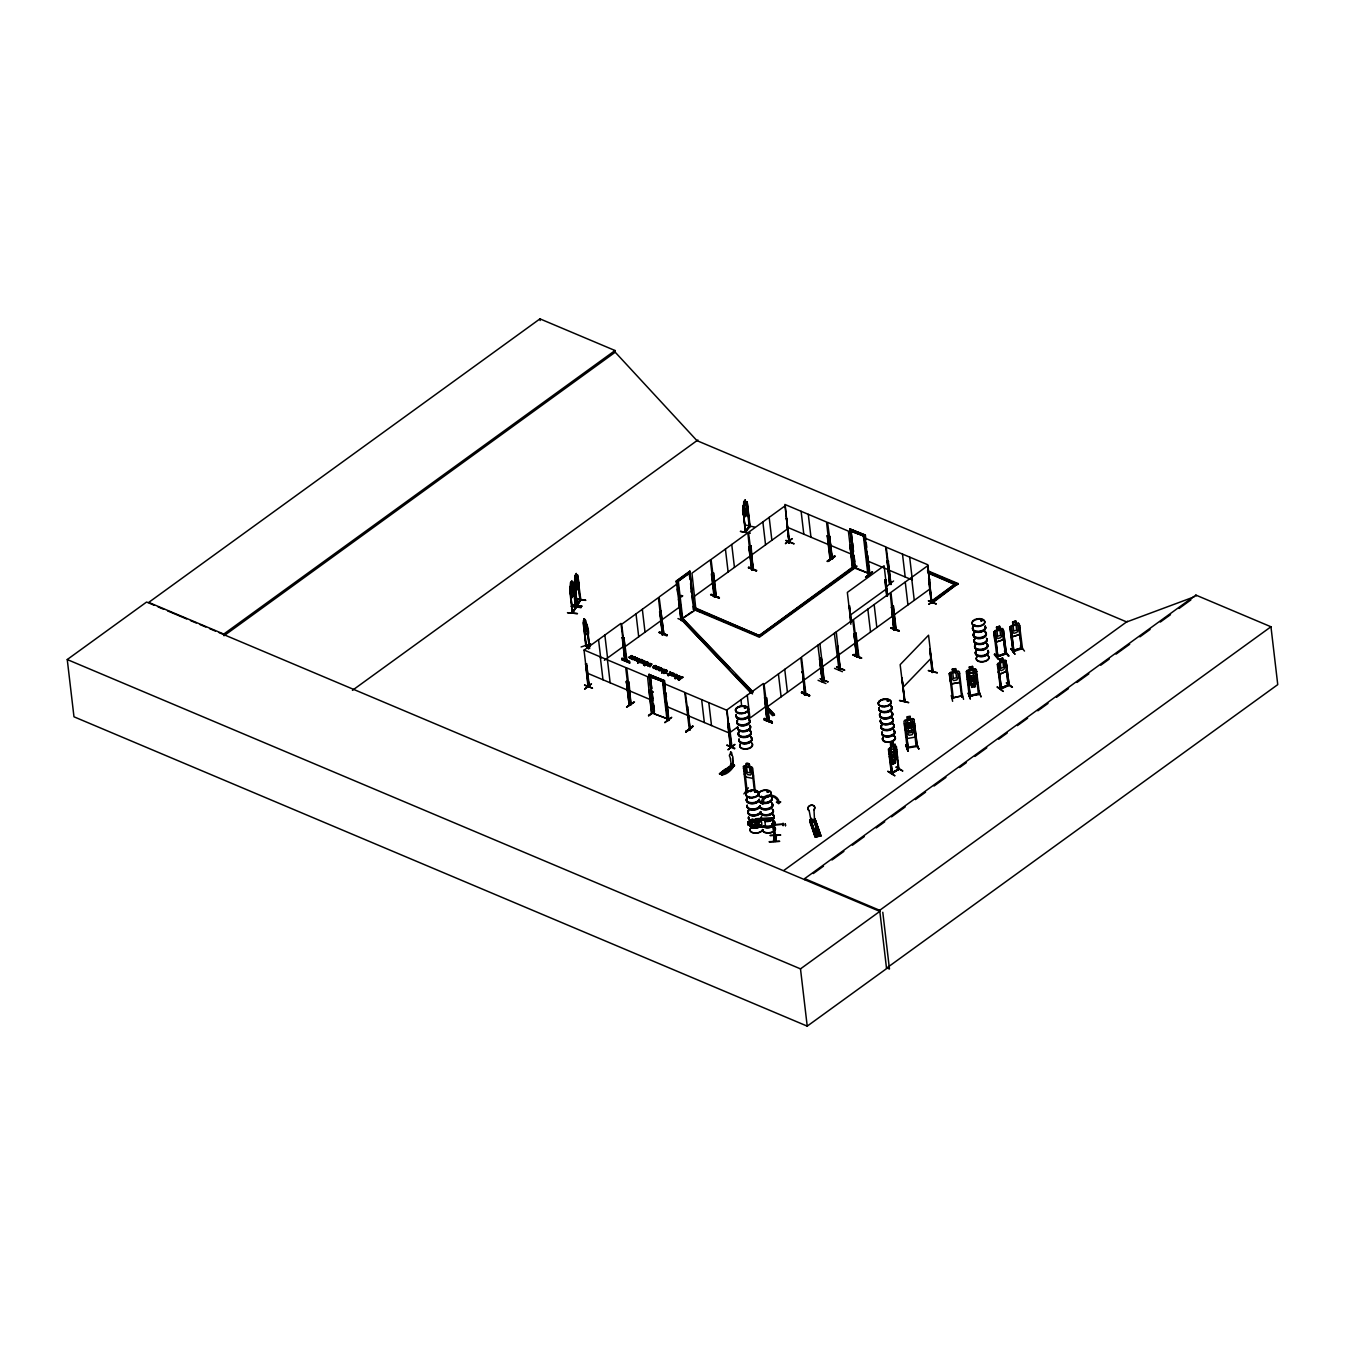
<?xml version="1.0" encoding="UTF-8"?>
<svg xmlns="http://www.w3.org/2000/svg" width="1345" height="1345" viewBox="0 0 1345 1345"><rect width="100%" height="100%" fill="white"/><g stroke="black" fill="none" stroke-linecap="round" stroke-linejoin="round"><path stroke-width="1.5" d="M772.568 822.921L773.711 823.056L772.568 822.921L774.35 838.725L775.376 838.792L773.156 818.18L756.142 818.718L756.209 819.71L773.257 818.802L772.148 818.13L772.215 819.189M773.022 826.099L774.081 825.847L773.056 825.796M773.257 819.055L756.209 819.71M756.142 818.718L773.173 818.248M774.115 826.788L757.1 827.343L774.165 826.587M732.252 764.296L733.21 763.825M732.874 763.388L733.445 765.238L732.554 763.153L732.638 764.901M783.16 824.704L783.076 823.157L783.143 825.746L783.109 824.182L774.451 824.485M578.838 586.336L578.804 582.873L578.905 586.336L576.08 590.842L578.838 586.336L575.979 590.842L575.273 588.622M774.014 825.998L757.033 826.368L757.1 827.343M813.036 819.29L812.935 819.559M801.738 692.221L809.589 695.5L801.704 692.103M809.539 695.432L801.57 692.288M818.079 680.301L825.914 683.529M834.539 668.364L842.424 671.693M572.129 605.099L581.881 605.956M577.392 613.589L567.455 612.698L577.442 613.623M581.914 606.36L572.163 605.132M769.306 841.667L779.713 841.314L769.273 841.953M783.093 824.334L774.501 824.973M748.022 509.368L747.954 512.832C742.154 526.046 740.12 500.861 747.198 501.92L749.703 527.005L747.08 503.484M575.963 590.371L577.56 575.004L578.989 582.889M634.504 702.006L627.611 706.646M664.85 722.719L671.727 717.322L664.85 722.332M828.47 561.067L835.329 556.073L828.301 561.453M865.709 577.156L872.552 571.776L865.743 577.257M872.401 572.163L865.524 577.173M669.793 673.828L667.322 673.643L669.793 673.828L669.894 671.592M749.837 533.292L740.473 531.376M584.907 631.78L584.201 628.367L584.907 631.78C591.413 643.599 588.219 620.163 583.31 620.802L585.731 645.65L588.404 648.778M893.097 755.571L890.575 754.242L892.66 756.647L891.416 760.782L893.248 756.983L895.736 758.311L893.719 756.008L895.081 751.788L893.13 755.705M726.25 769.743L725.291 770.635M656.763 666.397L654.729 668.415A1.715 0.975 -6.7 0 1 653.62 668.364C650.459 665.859 657.184 668.499 655.856 666.532C652.258 666.178 656.612 664.245 656.831 666.885M658.344 669.608C664.783 671.39 661.202 665.439 660.193 670.264A1.715 0.975 -6.7 0 1 659.1 670.23L658.193 669.322M899.486 700.644L908.783 702.628L899.704 700.375M670.567 671.878C670.785 676.266 673.677 670.129 670.415 674.064L668.179 675.678L670.365 673.593L667.322 673.643M903.991 700.594L904.966 700.964M931.934 671.676L932.623 671.895M932.926 671.979L932.001 672.483L929.866 649.047L932.959 672.029L928.554 635.21L900.158 664.649L904.597 701.417M663.69 684L663.69 685.429L663.539 683.916M665.556 699.955L665.657 700.795L665.355 699.921M665.439 700.812L665.405 699.988M667.036 713.892L667.053 714.38M689.682 576.955L689.514 575.559M690.573 583.511L691.397 592.489L691.38 591.043M738.102 712.312L738.842 712.816M744.945 707.067L744.256 707.974M748.173 796.879L749.283 796.66L748.274 797.03M748.829 796.879L748.795 796.543M755.302 791.28L754.696 792.272M755.739 791.97L755.167 791.331M756.159 791.919C754.209 790.725 757.655 791.667 755.755 792.155M761.724 796.375L761.001 796.912M761.455 796.375L761.539 796.559M767.827 791.213L767.222 792.054M768.298 791.045L769.054 791.549L767.339 791.28M864.314 538.454L864.532 539.883L864.516 538.437M866.13 553.804L866.348 555.283L866.365 554.123M868.013 568.515L867.794 567.993M887.095 700.93L888.944 700.526L888.188 701.115M887.364 700.863L888.658 700.526M974.335 625.576L975.444 625.375M981.009 620.986L981.245 619.927L982.657 620.533M981.598 619.877C981.329 621.104 980.875 620.28 982.338 620.146M732.403 764.044L733.176 763.59L732.252 764.044M888.91 754.293L889.314 750.981L895.451 747.551L896.661 749.854M772.232 819.29L772.249 818.836A6.523 3.682 -6.7 0 0 772.921 814.297M780.588 835.195L770.248 835.312M771.845 824.082L774.417 823.997L771.845 824.082L771.98 825.561L774.535 825.477L774.417 823.997M764.616 820.736A6.624 3.732 -6.7 0 0 772.501 819.223L774.653 838.17M773.879 823.594L772.652 824.535L773.896 823.829M773.409 841.466L774.283 835.48M773.863 841.382L774.77 835.043M774.821 835.531L773.863 841.029M775.947 835.01L775.107 841.466L775.981 835.48M775.661 841.398L776.536 835.43M747.063 508.107L745.197 513.05L743.566 506.46L743.718 501.719L745.197 499.852L745.5 502.828M580.754 599.988L577.224 605.771L574.651 579.443M1006.43 653.838L1003.488 630.755L1002.63 631.04L1005.371 654.158L1002.63 631.04M1020.098 631.427L1019.275 623.794L1018.165 623.105C1014.433 626.686 1015.996 616.548 1015.963 623.979L1017.61 624.366L1018.215 629.628L1016.921 632.385L1013.995 633.344L1012.146 631.595L1011.541 626.333L1012.987 624.887L1009.86 626.837L1013.071 651.703L1010.213 628.586L1011.07 628.3L1013.76 651.199M1022.402 647.786L1021.578 648.055M569.961 588.32L572.718 613.017L569.893 588.269L570.583 582.553L572.062 593.868L573.508 588.875L571.894 580.653L570.583 582.553M747.803 822.165L758.664 820.484L761.556 821.829L761.858 824.451L759.303 825.931L752.948 826.099L751.653 824.72L748.123 824.989L747.803 822.165L748.123 824.989M750.998 820.181L761.22 818.903L764.717 819.845L765.49 826.469L753.082 827.679L751.771 826.738L750.998 820.181L752.09 819.155M762.212 827.427L765.49 826.469M998.293 672.063L999.587 674.417L1006.279 671.357L1006.833 668.146M584.604 685.261L592.456 688.152M621.76 659.823L629.998 662.833M629.611 663.085L622.029 659.571M711.488 594.288L719.34 597.953M719.306 597.634L711.169 595.045L719.356 597.55M756.243 570.801L748.392 567.54L756.478 571.104M756.764 570.431L748.879 567.237M726.989 745.399L734.841 748.223M727.006 744.945L734.555 748.879M764.145 719.911L772.383 722.904L764.179 719.827M772.282 722.904L764.431 719.642L772.333 722.82M861.741 658.024L853.856 654.393L861.439 658.293M899.166 630.519L891.315 627.627M898.847 631.242L890.928 627.964M1009.086 684.504L1007.909 684.756L1008.868 684.302M1003.975 636.588L1003.404 639.665L996.073 642.086L1003.437 639.682L1004.127 636.622M1019.577 634.521L1012.146 636.857L1019.577 634.521L1020.216 631.41M887.868 771.391L894.795 775.729M894.711 775.695L887.919 771.307M677.695 675.93L676.031 674.719L674.282 676.485L676.535 676.4L676.3 675.19L674.4 676.232L676.669 674.82L673.61 676.4L677.073 676.636M742.827 507.418L743.129 505.838M976.453 680.082L977.109 677.107M977.243 677.157L976.537 680.166L968.669 681.696L967.189 679.107M904.849 728.906L906.395 731.377L914.213 730.016L914.919 727.006M914.213 730.016L914.903 726.939M907.152 738.455L905.572 735.917L907.085 738.573L914.987 737.144L915.693 734.151M952.26 698.274C963.81 695.13 960.902 696.021 962.347 696.777L959.405 671.827L958.212 671.02L950.377 672.433L949.301 673.643L950.192 681.209L951.688 683.865L959.59 682.436L960.296 679.444M753.486 775.661L752.914 778.385L745.651 777.006L743.533 766.431M572.415 612.916L575.946 607.116M572.987 611.656L572.23 612.059L573.004 611.538M572.836 612.9L576.282 607.167L573.424 582.536L572.079 583.612M580.3 599.736C578.484 604.897 576.148 605.2 577.627 605.132M580.855 599.971L577.476 574.987L576.585 576.383L577.694 584.84L576.601 586.639L575.744 585.344L575.223 575.341L576.282 573.407L576.702 576.4M997.418 686.908L1003.269 691.431L997.065 687.093M681.898 596.709L681.209 595.331L681.36 596.608M587.328 630.217L586.908 631.646L584.671 626.989L584.302 618.801M994.19 654.427L998.326 659.504M994.678 653.788L998.847 659.386M1014.853 654.073L1010.751 648.576M584.638 689.262L591.497 683.882L584.655 688.892M686.017 732.033L692.641 726.149L686.051 731.714M785.48 543.716L792.323 538.706M816.365 828.722L816.516 830L814.683 829.697M907.875 750.964L906.093 744.861M951.234 695.533L952.63 701.317M572.314 612.9L569.725 590.001M576.921 605.67L574.231 582.772M743.886 793.937L748.358 787.834M629.073 704.36L626.383 681.377L629.863 704.612L628.972 704.276L629.763 703.771M629.124 704.343L626.383 681.377M689.38 729.763L684.773 692.372L663.942 683.579L668.616 720.55L665.64 693.078M690.187 729.494L687.732 706.966L686.791 706.848L687.732 706.966M789.666 541.178L788.994 540.387M730.604 745.987L730.453 747.131L727.746 724.131L728.704 724.266L727.746 724.131M789.784 540.69L788.91 543.027L789.868 542.64L786.489 518.363L789.179 543.145L784.858 504.442L826.536 522.028L830.706 559.049L829.966 557.687M890.911 584.487L886.221 547.213L927.899 564.799L931.648 603.216L932.337 602.745M891.348 584.352L890.474 583.999M932.304 601.652L931.328 601.551M696.138 609.201L694.474 610.008L689.783 571.188L693.667 610.58L694.306 609.722L759.437 637.177L856.849 566.581M745.937 530.737L745.113 531.157L749.249 526.349M747.131 501.803L750.191 526.433L745.567 532.082L743.012 508.528L745.248 532.015L749.72 525.491M678.637 677.376L677.023 678.468L679.124 679.662L682.756 677.023L679.175 680.133C675.072 679.292 679.41 675.762 681.629 676.989M586.723 663.64L588.841 687.329L586.958 665.64M662.312 634.235L660.782 610.563L663.791 633.646L659.117 596.995L677.493 583.663L681.427 620.364M752.511 569.792L749.484 546.742M789.313 542.237L788.859 541.396L789.834 541.497M767.457 720.836L768.718 720.416M804.764 694.239L805.857 693.499M805.235 694.474L804.461 695.029L805.52 693.801M893.87 630.233L891.87 606.814L894.913 629.863L893.87 630.233L890.239 592.893L853.487 619.541L858.009 656.528L858.396 655.015M996.948 630.166L996.46 627.224L999.604 626.215L999.974 629.073L1003.236 629.073L1006.245 653.62L996.864 656.629M1012.802 651.518L1022.267 647.584M651.753 691.784L652.846 691.599L652.157 692.171M652.628 692.406L652.527 691.7M852.041 546.675L853.386 547.011L852.965 546.036M970.283 695.348L978.387 693.499M967.61 673.257L966.618 673.24L967.61 673.257L970.115 695.953M681.73 619.692L680.839 619.49L678.452 599.214M714.699 596.76L710.328 559.873L691.952 573.189L695.937 609.873M821.795 681.091L822.232 681.68M817.878 645.196L822.585 681.814M823.913 680.789L821.257 657.554L823.594 680.62M839.028 669.928L834.337 633.26M857.118 656.78L852.73 619.944L801.502 657.066L805.857 693.919M917.24 745.618L907.034 747.467L907.337 748.308L908.245 748.072L905.37 724.989L908.043 748.173M952.31 698.559L953.42 698.324L952.31 697.399M962.415 695.869L952.411 697.685M640.17 659.655C634.605 664.312 636.992 655.334 640.287 659.907M745.769 707.84L745.012 708.294M767.743 791.146L767.39 792.155L768.752 791.869M975.243 625.509L974.621 625.021M577.476 575.105L574.786 579.527L575.223 575.341M577.745 577.61L580.065 600.526L580.367 599.046M571.39 606.158L581.208 607.436M572.701 611.723L576.248 607.217M579.998 599.937L577.173 604.88M575.727 599.282L585.697 600.173L575.677 598.794M998.478 665.809L1001.42 688.909L998.478 665.809L1000.545 689.279L997.334 664.447L1004.849 659.958L1005.942 660.597L1009.187 685.328L1006.194 662.278L1008.212 685.748L1005.404 662.648M997.402 664.497L998.293 663.035M571.003 582.755L571.709 581.595L571.104 583.696M570.213 586.706L572.987 582.351M571.457 597.92L574.382 592.725L570.852 585.68M681.276 595.919L681.226 596.457M643.364 660.967C639.06 665.321 640.203 658.008 643.482 661.236M889.364 750.342L892.391 773.358L889.364 750.342L891.5 773.829L898.443 769.239L892.054 772.349M899.217 768.567L891.701 773.762M890.861 746.593L889.684 748.274L892.475 760.295L894.879 758.916L894.257 753.654L895.299 750.678L893.03 742.255L890.44 743.735L890.76 746.559M895.097 759.891L896.173 758.176L895.551 752.914L894.005 751.401L891.584 752.78L890.558 755.772L892.845 764.195L895.417 762.716L894.913 759.807M634.689 660.328L637.16 658.243L633.831 659.235L635.126 656.915L630.738 658.462L628.855 657.251L630.855 658.092L631.898 657.285L631.158 656.074L632.957 656.41L631.091 656.663L631.696 659.067L634.268 657.268L631.124 658.361M633.831 659.235L635.126 656.915M649.585 666.599C655.469 661.505 645.247 665.809 646.02 664.649M648.727 665.523L650.022 663.203M996.847 630.099L993.82 632.116L994.661 639.632L996.107 642.137M994.863 630.839L993.921 632.116L996.864 656.915L1005.505 653.3M1009.893 626.888L1018.199 623.172M636.252 658.562L632.974 659.605L634.268 657.268M632.974 659.605L634.336 657.755M651.148 664.833L647.87 665.876L649.181 663.556M647.87 665.876L649.231 664.026M899.132 630.99L890.844 628.098M679.259 677.023L681.848 677.561L677.981 678.149L679.175 680.133M744.542 768.348L743.533 768.382L744.542 768.348L747.164 791.465L746.324 790.238M746.357 766.028L743.381 766.448L746.122 791.297L747.063 790.625M746.509 766.078L745.08 766.734L745.702 771.996L747.501 774.535L750.392 775.073L751.67 773.106L751.065 767.861L749.4 766.616C751.401 762.733 743.297 761.455 746.475 766.146M744.273 774.014L745.769 776.872M755.201 790.944L752.712 768.13L751.603 766.953L744.407 765.759M752.057 769.76L754.36 790.776M746.391 790.238L750.762 791.549M839.936 668.784L837.616 645.684L839.969 668.835M856.429 656.915L854.092 633.747L856.815 656.629M745.08 500.811L744.289 502.879L745.18 501.752M744.323 505.535L745.702 503.787M744.928 510.797L746.324 509.049M744.373 517.052L747.803 512.764M630.99 704.679L628.939 681.764M651.451 713.354L647.55 676.669L626.72 667.877L631.007 704.763M668.801 719.558L667.372 705.032M832.538 559.116L827.545 522.331L848.392 531.124L852.764 567.96M852.36 567.792L849.905 544.725L853.016 567.758M868.937 574.029L869.879 573.676L867.727 555.418M867.004 551.921L869.425 575.038L869.307 573.794M889.549 583.579L887.128 560.428L889.549 583.478M740.473 531.426L750.09 532.973M750.14 526.517L749.283 526.921L746.458 502.845L745.601 502.845M754.713 527.139L745.248 524.953M999.839 659.386L1000.226 662.244L998.864 663.791L999.469 669.053L1001.168 670.651L1003.824 669.44L1004.984 666.532L1004.362 661.269L1002.832 660.983L1002.496 658.159M635.227 660.546L637.11 657.755L633.764 658.764M650.123 666.834L652.006 664.043L648.677 665.052M580.586 600.475L579.964 599.702M969.005 684.992L967.761 684.235L968.972 685.093L976.773 683.579L977.849 682.352M978.42 694.356L979.278 693.331L979.496 694.39L976.336 669.541L975.159 668.751L967.341 670.264L966.298 671.542L969.274 696.357L979.194 693.616M966.416 671.558L969.661 669.978L969.19 667.019L972.553 666.431L972.788 669.373L974.553 669.911L975.175 675.173L973.763 677.762L970.636 678.368L968.686 676.434L968.064 671.172L969.644 669.911M916.164 745.819L917.155 746.525L914.012 719.39L912.835 718.583L905.017 720.063L903.958 721.34L907.236 748.274M950.394 672.5L949.301 673.643M904.697 728.402L907.959 726.804M969.375 696.34L979.379 694.171L969.409 696.105M970.283 696.189L967.543 673.072M820.231 836.102L814.969 818.886L820.988 835.968L815.104 837.078L809.858 819.862L816.533 836.64L811.035 821.156M809.858 819.862L815.776 836.977L816.869 836.775M588.353 686.084L589.513 686.522L587.63 673.542M624.5 659.907L625.526 659.453L624.837 660.025M625.425 659.588L622.601 637.328L624.702 660.614M625.828 660.311L626.871 659.857M715.742 595.549L715.674 596.457L711.085 559.47L747.837 532.822L751.754 570.263L752.074 568.817M716.263 596.02L713.607 573.037L712.716 573.39L713.607 573.037M752.41 569.826L748.862 547.196L751.754 570.263M789.011 542.909L785.278 505.703L748.509 532.334L753.099 569.338L751.048 545.919L750.157 546.255L751.048 545.919M766.986 720.819L764.986 697.399L767.961 720.516L766.969 720.752L763.355 683.495L726.603 710.126L731.226 747.366L727.057 710.345L685.378 692.759L690.204 730.1L689.632 728.687M766.6 697.92L765.708 698.257L766.6 697.92L769.357 720.853L768.314 721.155L769.088 720.651M769.256 720.886L768.92 719.878M858.766 656.057L856.008 633.125L855.117 633.461L856.008 633.125M896.005 628.132L895.165 628.334M895.266 629.174L896.224 628.872L895.232 629.157L890.911 592.422L927.663 565.774L931.883 602.627M894.812 629.897L893.954 630.166L894.475 628.888M930 588.438L931.412 602.98M931.967 601.703L931.278 601.484M952.125 697.5L953.353 697.736M906.934 747.248L908.077 747.047M907.034 748.089L907.959 747.887M953.336 698.391L950.629 675.442L949.704 675.61M907.236 748.022L917.357 746.425L914.499 723.341M916.063 745.601L917.189 745.399L916.147 746.038M917.29 746.223L916.147 746.441L913.574 723.509L914.566 723.543M904.613 700.896L901.957 677.981L905 701.048M928.538 670.449L937.213 672.601M902.848 687.547L931.244 658.108M577.308 605.704L574.399 581.074M996.914 630.099L995.451 631.562L996.073 636.807L997.906 638.556L1000.831 637.614L1002.143 634.84L1001.521 629.578L999.839 629.157L999.654 626.266L996.51 627.274M630.385 656.595L632.083 656.091L632.957 657.234M653.636 666.649C656.797 670.348 649.568 664.934 655.688 667.557M653.485 666.178L653.519 667.91A1.715 0.975 -6.7 0 0 654.679 667.927L656.747 666.632L654.225 665.741M659.168 668.986C661.975 672.618 656.814 667.12 659.151 670.701A1.715 0.975 -6.7 0 0 660.244 670.735C664.766 668.768 663.035 669.104 662.53 671.626C663.808 670.55 667.204 669.289 666.313 671.727M745.685 707.924L744.457 707.386M887.868 701.149L888.826 700.863M889.802 761.842L890.743 762.38L896.762 758.933L897.485 757.386L895.114 744.071L888.372 749.064L891.399 773.577M898.41 769.575L895.904 746.879M655.637 667.086L655.805 666.044L654.258 666.212M661.219 669.894C661.32 666.716 655.788 666.044 656.747 669.222C654.292 666.986 655.906 670.651 658.075 669.306C657.755 668.381 657.436 666.548 659.336 668.364M745.618 531.124L745.718 531.964M643.532 662.244C642.742 666.986 650.997 657.268 644.322 664.38M907.303 719.726L905.74 720.97L906.362 726.233L908.295 728.183L911.439 727.595L912.851 725.022L912.229 719.76L910.447 719.138L910.212 716.196L906.849 716.835L907.186 719.642M908.06 726.821L906.48 728.065L907.102 733.328L909.052 735.261L912.196 734.706L913.608 732.134L912.986 726.888L911.204 726.25L910.548 720.079L907.421 720.668L908.077 726.872M997.855 656.646L995.132 633.697L994.123 633.798L995.132 633.697L997.771 656.394M1013.945 651.434L1011.07 628.3M719.928 774.132L720.785 772.602L723.442 773.879L720.785 772.602M719.894 774.081L732.605 765.17L720.079 774.047M719.541 773.526C725.039 778.957 737.632 763.943 732.369 764.868M733.966 765.608L722.231 774.939M734.488 765.725L721.508 774.737L734.168 764.649L734.488 765.725L721.693 774.602L722.399 775.124M681.209 620.633L676.3 580.956L676.787 585.008M711.387 573.912L714.044 596.827M659.168 632.284L667.103 635.008M677.964 618.582L685.614 621.592M718.415 597.768L710.58 594.49L718.449 597.802M667.137 634.941L659.319 632.032L667.137 635.395M693.566 609.134L699.938 611.202M822.283 682.016L819.542 658.781L822.552 681.848M820.215 678.737L828.201 681.932L820.366 678.653M844.576 670.062L836.573 666.986L844.593 670.113M853.049 654.948L861.052 658.193L853.201 654.864M840.289 668.969L836.254 631.881M719.373 773.879L732.033 764.532L731.73 763.657L730.604 765.574L733.244 766.65L731.327 764.885L730.1 757.37A2.32 1.362 53.5 0 1 730.1 754.511L730.2 754.444M734.37 764.733L733.126 765.658L732.571 758.378A2.32 1.362 53.5 0 0 731.865 755.234L731.949 755.167M732.571 758.378L733.176 765.524M730.486 764.582L731.949 763.741M721.626 771.996C728.553 774.064 718.835 772.837 722.87 771.072L725.527 772.349L722.87 771.072M723.98 770.248C730.923 772.316 721.206 771.088 725.241 769.323L727.88 770.618L725.241 769.323M720.113 774.064L732.739 764.817M734.168 764.649L733.008 766.364L730.688 764.666M589.211 686.37L588.034 687.043L585.647 663.909L589.11 687.06M586.353 664.211L585.411 664.077M621.978 637.782L622.87 637.446M624.198 637.849L623.307 638.186L626.266 661.252L626.989 660.731L623.929 637.732L625.997 661.084M662.53 634.975L660.076 611.538L663.119 634.537L662.143 634.89M659.453 611.992L660.345 611.656M787.195 518.649L786.253 518.531M748.862 547.196L749.753 546.86M621.911 658.293L629.796 661.589L621.945 658.327M659.134 632.688L666.935 635.933M748.442 568.027L748.913 567.17M588.925 685.631L588.152 687.043M622.247 637.9L624.87 660.849L625.559 660.345M789.078 540.421L789.397 540.909M753.166 568.414L752.763 569.221L750.762 545.801M794.071 543.851L785.816 540.421L793.684 543.683M827.225 535.814L828.167 535.949L827.225 535.814L829.949 558.78M626.669 707.016L633.814 702.14L626.551 707.033M829.764 558.091L830.756 557.99M827.343 561L834.673 556.645L827.394 561.067M827.394 561.47L834.287 556.359M887.616 561.302L888.574 561.42M850.83 624.265L849.317 605.754L851.469 621.911M849.586 605.872L848.695 606.208M884.842 580.014L885.733 579.678L884.842 580.014L886.725 596.07M689.615 728.738L690.035 729.225M685.849 731.562C702.51 717.81 685.109 734.656 685.799 731.209M891.029 583.932L889.869 583.31M728.233 724.047L729.125 723.711L731.899 746.593L730.755 746.172M764.38 697.853L765.271 697.517M804.747 695.13L802.461 671.609L805.436 694.726M802.746 671.727L801.855 672.063M893.433 605.99L892.542 606.326L893.433 605.99L896.14 628.989L895.131 628.317M891.264 607.267L892.155 606.931M928.689 580.149L929.58 579.813L928.689 580.149L931.312 603.098M764.347 718.398L772.198 721.66L764.044 718.549M801.435 692.894L809.673 695.869L801.822 692.608M928.655 600.694L936.07 603.754M766.953 719.844L767.423 719.491M767.39 720.029L768.331 721.206M734.774 744.357L727.931 749.787L734.807 744.676M931.412 600.475L931.564 600.458M936.036 599.349L928.874 604.224M857.807 656.36L855.739 633.007M934.674 600.391L928.773 604.241M829.781 536.218L831.882 559.15M648.576 715.506L654.057 711.455M648.542 715.456L654.107 711.808M654.292 711.942L648.609 715.927M849.418 569.944L854.882 565.892M854.949 566.262L850.83 569.271L855.134 566.396M685.832 731.63L692.49 726.939M886.893 586.168L893.568 581.006M804.764 879.714L804.646 878.638L879.697 910.313L886.557 968.635L807.219 1026.134L73.975 716.801L67.25 659.538L146.588 602.039L154.221 605.267M615.035 350.524L539.967 318.866L148.723 602.409L223.774 634.083L615.035 350.524L615.22 352.205L696.945 440.639L1126.706 621.945L1194.074 596.894M615.22 352.205L223.976 635.748L223.774 634.083M352.44 690.321L697.87 439.983M676.3 580.956L689.783 571.188M676.653 581.09L690.12 571.322M680.839 619.49L682.083 618.986L677.678 581.561L689.346 573.104L689.985 579.51M677.762 581.612L689.262 573.323M584.201 650.055L620.953 623.408L625.459 659.521M604.393 660.277L623.643 646.323M624.366 647.164L661.118 620.533M661.807 619.894L680.183 606.578M694.642 596.104L713.018 582.772M713.775 582.368L750.527 555.737M751.199 555.25L787.968 528.602M694.777 609.89L696.037 608.209L759.253 635.563L696.138 608.814M632.907 656.763C630.62 652.695 631.898 660.21 628.855 657.251M637.631 662.345C641.01 655.721 646.945 662.749 640.27 662.732A1.883 1.059 -6.7 0 1 639.396 662.177L637.698 662.816L639.396 662.177M637.698 662.816C641.33 656.158 644.759 662.799 639.732 661.437M639.783 661.908L642.725 661.067L640.203 662.261A1.883 1.059 -6.7 0 1 639.346 661.706M644.036 663.472C646.071 656.915 639.11 665.54 644.44 663.186M645.079 661.118L642.372 663.169L644.104 663.942M643.801 664.161L646.995 661.925M644.053 664.901L648.273 662.48L644.709 665.624L644.053 664.901L648.273 662.48M644.12 665.371L645.18 665.271M654.477 713.27L653.451 713.001L648.929 674.45L664.514 680.688L664.985 684.739M850.074 528.686L854.495 567.54L849.771 528.904L865.356 535.125L865.827 539.194M664.094 669.591C658.815 674.971 664.682 667.91 659.823 667.524M664.043 669.121L661.975 670.735L663.388 671.189M663.842 673.526C669.894 671.693 658.125 674.164 666.986 671.323C668.599 667.439 658.31 676.115 663.001 671.474M661.69 672.937L665.96 669.928M663.673 672.55L666.7 670.836L665.439 669.709M665.96 670.886L667.473 671.205L665.523 672.904M668.129 675.207L672.45 672.668M668.179 675.678C671.02 669.877 678.502 674.82 671.508 675.476A2.27 1.278 -6.7 0 1 670.617 675.022C675.341 678.149 675.745 671.138 671.004 674.988M648.929 674.45L664.514 680.688M849.771 528.904L865.356 535.125M675.123 678.149C687.934 670.298 666.649 684.504 679.444 675.627M675.173 678.637L677.712 676.804M678.99 679.124L680.049 678.351L679.04 679.595M855.252 565.219L757.924 636.521L855.336 565.926M854.294 567.455L855.403 567.926L853.856 555.401M694.692 609.184L759.353 636.454L856.765 565.858M850.023 615.304L886.792 588.673M729.293 733.025L737.262 727.258M766.045 706.394L749.955 718.062L747.265 695.146M766.768 707.235L803.52 680.604M804.192 679.965L855.42 642.843M856.177 642.439L892.929 615.808M893.601 615.321L930.353 588.673M933.733 601.181L958.043 583.545L933.817 601.887L932.304 601.249L955.185 583.881L932.219 600.526L933.817 601.887M814.784 829.277L816.129 828.907M783.9 870.4L1127.53 621.239M804.646 878.638L1195.89 595.095L1270.958 626.77L1277.75 684.622L886.506 968.165M813.271 873.561L823.476 866.163M831.983 859.993L843.903 851.368M852.411 845.198L864.314 836.573M876.217 827.948L884.724 821.778M891.533 816.852L905.135 806.983M915.34 799.586L925.545 792.188M934.052 786.018L945.955 777.393M959.573 767.541L966.382 762.598M974.89 756.445L986.793 747.803M998.696 739.178L1007.203 733.008M1017.408 725.611L1027.614 718.213M1037.819 710.816L1048.024 703.418M1056.531 697.265L1068.434 688.64M1076.941 682.47L1088.862 673.845M1100.765 665.203L1109.272 659.05M1116.064 654.107L1129.682 644.255M1139.888 636.857L1150.093 629.46M1160.298 622.062L1170.503 614.665M1179.01 608.495L1190.913 599.87M879.697 910.313L1270.958 626.77M67.25 659.538L800.494 968.871L879.832 911.389L219.168 632.671M681.192 596.037L682.587 595.97M681.108 596.423L682.52 595.869M682.47 595.835L680.923 596.423M691.986 611.672L682.083 618.75L694.306 610.781M850.528 531.023L864.045 536.117L850.528 531.023L854.899 568.195L868.416 573.289L857.353 568.548M663.203 681.68L649.685 676.569L663.203 681.68L667.624 718.987L669.037 719.222M651.787 690.22L651.787 692.036L652.93 692.288M649.231 674.232L654.057 713.741L667.574 718.852L663.32 681.596L650.089 676.014M654.057 713.741L667.574 718.852M1000.344 688.169L1008.145 685.143L1001.168 687.833M1000.411 688.993L1008.733 684.353M1009.019 685.412L1000.697 689.212M715.876 595.852L713.338 572.936M662.513 633.63L663.354 633.461M625.055 660.765L624.887 659.958M895.703 628.804L893.164 605.872M804.999 694.541L800.83 657.705L764.078 684.336L768.785 721.239M769.021 720.701L766.331 697.803M731.394 747.131L728.855 723.593M888.574 700.426L887.65 700.896M890.508 743.785L893.097 742.305L893.349 745.08M890.407 758.883L896.476 755.402L897.031 752.208L896.476 755.402L890.474 758.933L889.264 756.63M896.308 767.037L902.629 770.752M891.348 773.644L899.149 769.189M906.042 744.878L907.976 751.031L905.622 745.382M809.757 821.778L815.221 837.078M814.851 820.786L815.692 821.929L810.581 822.905L810.413 821.408L810.951 822.535L815.272 821.711L814.969 818.886M819.34 836.271L820.534 835.379L815.911 836.926M820.635 835.833L814.582 818.954M820.988 835.968L815.574 820.618L811.186 821.56L809.152 810.547A3.497 2.858 -19.5 0 1 808.664 806.496A3.497 2.858 -19.5 0 1 813.49 805.571A3.497 2.858 -19.5 0 1 813.96 809.623L814.599 820.921L819.979 836.153L814.145 820.551M659.285 667.893C656.461 665.102 658.125 670.516 655.788 668.062M753.166 569.271L750.426 546.373M662.648 634.487L658.428 597.617L621.676 624.265L626.198 661.252M858.194 656.444L855.386 633.579M805.067 693.684L804.932 695.046M629.595 657.268L631.141 657.386L630.25 656.31M997.637 655.822L1005.152 653.384M1005.303 653.048L1006.144 653.065M1006.245 653.905L997.082 656.881M1021.393 647.836L1013.76 650.341M1021.477 648.66L1018.72 625.812L1019.577 625.543L1022.503 648.626L1013.155 651.653M730.722 751.788L730.1 754.511M631.175 658.848L635.176 657.402M646.071 665.119L650.072 663.69M714.464 596.928L711.69 573.676M1000.125 662.194L999.738 659.336L1002.58 658.024L1002.983 660.899M1002.647 658.075L999.738 659.336M999.587 674.249L1006.279 671.357M1011.894 686.992L1006.262 682.873L1011.995 687.312M1006.682 682.756L1012.432 687.245M898.914 769.239L896.375 746.341M632.923 659.117L636.202 658.075M647.819 665.405L651.098 664.363M898.964 769.256L898.981 768.399M898.645 769.777L895.669 746.744M751.115 693.129L682.1 620.247L683.916 619.574L752.847 691.75M682.184 620.953L684 620.297L729.948 668.415M766.835 708.949L772.585 714.968L774.468 715.019L772.669 715.674L768.348 711.169M668.667 720.567L664.043 681.041L649.147 674.753M981.867 620.835L981.043 620.869M745.012 707.403L745.567 707.722M768.567 791.97L767.423 792.02M868.466 573.424L869.879 573.676M746.021 790.473L746.29 791.331M584.52 621.659L584.234 618.65L586.706 624.954L589.682 648.525M584.133 618.683L585.613 620.331M583.125 622.718L586.201 646.088L583.831 623.071M586.891 624.282L589.766 646.34M586.857 627.241L589.295 648.071M586.05 644.675L588.74 648.677M590.674 643.784L581.107 646.962M1012.6 622.062L1015.694 620.986L1012.6 622.062L1012.919 624.887M1002.126 628.384L994.762 630.704M1002.782 631.225L1003.639 630.939M1010.347 628.754L1011.221 628.485M1018.854 625.997L1019.729 625.711M1004.782 650.946L1008.952 656.108L1004.833 650.997M1020.384 645.936L1024.503 651.064M996.779 655.788L997.435 655.57M1005.287 653.031L1006.194 652.796M1013.659 650.375L1012.735 650.627L1021.242 648.155M961.288 695.802L962.263 695.668M906.984 747.198L908.161 747.484M891.012 583.696L890.861 583.713M576.148 606.393L575.542 607.772L573.626 591.043M655.267 668.398C659.302 671.273 656.36 665.002 659.891 668.011M651.283 692.07L652.157 692.49M679.813 676.669L682.823 677.493M725.981 770.769L726.552 769.878M928.336 600.845L936.17 604.073M1021.595 648.912L1018.72 625.812M809.354 696.037L801.435 692.423M969.325 667.154L972.452 666.548M972.435 666.481L972.771 669.306L975.142 668.919M975.697 671.491L976.689 671.508L975.697 671.491L978.504 694.608M975.411 672.315L967.677 673.761L967.005 676.737L967.576 673.677L975.444 672.147L976.958 674.786M974.94 686.824L971.561 687.413L971.325 684.471L969.577 683.933L969.745 670.852L972.872 670.247L973.494 675.509L975.428 677.409L976.05 682.672L974.486 683.933L974.94 686.824L974.604 684M978.975 691.313L981.043 696.996L978.992 691.347M970.132 695.13L969.291 695.55M970.249 699.097L968.131 692.961L970.199 698.61M811.153 821.442L814.465 820.853M904.244 723.929L914.331 722.046M908.026 725.913L911.17 725.342M914.196 729.932L906.328 731.495L904.832 728.822M775.376 838.792L773.678 823.897M955.807 671.542L957.606 672.181L958.228 677.443L956.799 679.998L953.655 680.57L951.722 678.62L951.1 673.357L952.663 672.113L952.21 669.222L955.589 668.616L955.925 671.491M961.625 696.878L958.75 673.761L959.674 673.593M951.688 683.865L959.59 682.436M952.411 698.24L953.42 698.324M963.558 699.333L962.146 693.583M910.985 723.375L907.606 723.929L910.884 723.492M905.437 725.19L904.512 725.358M914.802 726.586L911.322 726.199M905.773 727.191L913.591 725.712M916.416 743.482L918.803 749.064L916.416 743.012M918.786 749.03L916.365 743.012M830.571 559.032L829.848 557.956M890.978 584.503L888.322 561.588M667.389 674.114L670.415 674.064M895.938 767.171L902.714 771.072M952.495 698.526L949.419 673.66M895.518 629.342L892.811 606.444M672.349 673.845C676.216 673.526 671.323 677.308 670.936 674.517M755.587 792.239L754.595 791.902M774.636 838.238L775.359 838.221M752.124 819.307L764.616 819.929M747.921 822.249L751.334 822.165M815.339 829.983L816.852 829.108M1004.379 651.064L1008.414 656.276M962.482 696.475L961.54 696.878M651.837 713.539L649.063 690.271M745.298 707.067L746.223 707.588M573.222 584.268L575.929 607.755M575.744 599.113L585.563 600.391M571.238 606.36L581.057 607.621M572.886 582.217L574.332 593.582L571.541 598.088L570.835 595.869M816.112 836.909L810.262 819.778M751.603 766.953L749.451 766.616L749.165 763.725M747.248 790.675L750.913 791.364M743.718 501.719L745.534 515.858M742.776 507.435L745.618 532.015M856.715 657.016L854.058 634.083M830.168 558.494L827.461 535.646M588.353 686.757L584.016 649.988L625.694 667.574L630.099 704.427L629.309 704.107M928.319 670.667L937.314 672.937M732.033 764.532L734.252 765.439M928.588 578.585L929.529 578.703L929.529 584.436M791.97 538.622L785.497 543.346M711.488 594.675L719.407 598.037M584.571 684.941L592.422 688.22M860.884 658.226L853.033 655.049M693.566 609.066L699.82 611.74M801.67 691.801L809.505 695.079M886.826 967.929L889.465 969.039L882.791 912.263M849.99 529.207L864.869 535.478M927.495 570.667L958.043 583.545M927.579 571.373L958.128 584.268M928.067 572.432L956.783 585.243L928.151 573.155M787.548 527.341L829.226 544.927M830.235 545.229L851.082 554.022M867.475 560.932L888.305 569.725M888.91 570.112L910.548 579.241M682.756 677.023L679.444 676.35L678.771 678.099M681.848 677.561L679.881 677.157L679.881 678.267M659.016 668.515L661.152 669.407M653.704 667.12L655.334 667.809M659.218 669.457L660.866 670.146M680.099 678.838L678.368 678.452L678.519 679.376M586.706 672.904L628.384 690.473M629.41 690.792L650.24 699.568M666.632 706.495L687.463 715.288M688.068 715.658L729.747 733.244M815.104 830.151L814.952 828.89L816.785 829.192M158.037 606.881L163.771 609.302M167.587 610.899L186.686 618.969M190.519 620.583L196.236 622.987M200.069 624.601L205.785 627.022M209.618 628.636L215.335 631.057M679.864 595.785L680.049 597.314M730.638 751.855L731.562 752.914M982.506 620.129L982.623 620.247M895.417 762.716L892.761 764.145L892.508 761.371M810.48 821.61L815.541 836.825M912.784 718.701L913.928 719.508M1005.942 660.597L1006.732 668.179M834.236 556.006L827.461 561.42M767.205 706.781L774.384 714.296M735.698 674.417L752.931 692.456M767.289 707.487L774.468 715.019M682.1 620.247L752.477 693.919M693.701 610.479L693.263 606.376M584.587 619.557L585.411 620.549M584.688 620.499L585.512 621.491M586.504 645.432L588.673 648.071M1010.784 634.453L1012.197 636.908M1010.7 648.626L1014.937 654.158M732.083 764.969L731.73 763.657M998.309 671.945L999.654 674.299M895.383 747.517L896.577 749.922M813.96 809.623L814.011 809.74A3.497 2.858 -19.5 0 0 813.54 805.689A3.497 2.858 -19.5 0 0 808.715 806.613A3.497 2.858 -19.5 0 0 809.186 810.665L809.186 810.665M813.91 820.954L818.651 834.354L813.775 820.954M811.523 818.348L811.775 820.719M811.472 821.425L814.162 829.108M651.653 691.296L653.014 700.964M952.21 669.222L955.606 668.684L955.824 671.609M907.976 751.031L906.026 744.911M844.408 670.129L836.573 666.986M575.929 590.354L575.425 588.555M731.646 752.847L731.865 755.234M1195.89 595.095L1196.024 596.171M1012.667 622.062L1013.037 624.937M928.958 580.25L931.581 603.216M929.866 649.047L932.539 672.5M909.657 557.099L912.347 579.998M911.574 577.442L914.264 600.341M902.495 554.073L905.185 576.971M905.252 582.015L907.942 604.914M901.957 677.981L904.647 701.434M890.222 584.167L885.615 546.827L864.785 538.034L869.458 575.004L866.651 551.786M891.533 607.385L894.156 630.334M887.616 595.734L884.102 565.757L847.333 592.405L850.864 622.365M885.464 579.561L887.347 595.616M885.111 580.132L886.994 596.188M874.149 604.561L876.839 627.476M866.298 543.245L866.785 547.297M865.054 535.344L866.768 551.618M868.551 573.458L864.162 536.05L850.931 530.468L853.369 551.248M863.44 536.554L867.811 573.727M867.828 609.15L870.518 632.049M851.015 530.586L852.007 538.925M852.596 542.976L853.503 551.719M854.058 555.367L854.697 561.84M849.317 605.754L851.2 621.81M829.428 536.067L832.118 559.335M808.278 514.328L810.968 537.227M819.895 643.751L824.266 680.62M801.116 511.302L803.806 534.217M769.172 517.371L771.879 540.27M784.74 669.356L787.43 692.271M762.867 521.944L765.557 544.843M778.419 673.946L781.109 696.845M745.298 499.869L746.912 514.126M800.494 968.871L807.219 1026.134M764.649 697.971L767.272 720.92M780.537 834.858L770.197 835.665M731.747 544.49L734.437 567.388M725.426 549.063L728.116 571.978M740.944 699.736L741.683 705.974M712.984 573.491L715.691 596.407M727.981 723.963L730.671 746.862M708.815 702.645L711.505 725.543M692.036 595.97L692.692 602.291M701.653 699.619L704.343 722.534M678.401 581.881L682.756 619.036M677.258 589.06L677.729 593.128M659.722 612.109L662.412 635.008M665.943 692.86L666.414 696.912M664.211 680.906L665.17 689.01M662.597 682.117L666.969 719.272M651.753 688.522L650.308 676.131L651.653 688.64M652.241 692.658L652.964 698.845M653.704 705.049L654.427 711.236M642.338 609.285L645.028 632.184M653.384 703.334L654.326 711.438M644.541 664.548L644.709 665.624M636.017 613.875L638.707 636.773M604.863 635.075L607.553 657.974M607.452 659.874L610.142 682.789M598.542 639.648L600.744 658.394M600.274 656.864L602.98 679.763M585.512 620.364L585.815 623.223M577.661 579.645L580.065 600.526M586.689 665.523L587.16 669.541M539.967 318.866L540.169 320.53M985.297 632.503A6.523 3.682 -6.7 0 1 980.286 638.64A6.523 3.682 -6.7 0 1 974.049 633.798M985.33 632.1A6.624 3.732 -6.7 0 1 983.935 637.211A6.624 3.732 -6.7 0 1 975.058 637.58A6.624 3.732 -6.7 0 1 974.89 632.52M986.625 638.606A6.506 3.665 -6.7 0 1 980.051 643.986A6.506 3.665 -6.7 0 1 974.705 639.094M986.574 638.253A6.49 3.665 -6.7 0 1 980.017 643.616A6.49 3.665 -6.7 0 1 974.671 638.74M985.33 626.602A6.624 3.732 -6.7 0 1 978.639 632.066A6.624 3.732 -6.7 0 1 973.192 627.089M985.162 631.444A6.523 3.682 -6.7 0 1 980.152 637.58A6.523 3.682 -6.7 0 1 973.931 632.738M985.297 626.989A6.523 3.682 -6.7 0 1 978.689 632.385A6.523 3.682 -6.7 0 1 973.309 627.476M985.28 631.78A6.624 3.732 -6.7 0 1 980.202 638.001A6.624 3.732 -6.7 0 1 973.898 633.091M985.297 626.282A6.624 3.732 -6.7 0 1 978.605 631.746A6.624 3.732 -6.7 0 1 973.158 626.77M985.162 625.929A6.523 3.682 -6.7 0 1 978.572 631.326A6.523 3.682 -6.7 0 1 973.192 626.417M988.155 651.316A6.523 3.682 -6.7 0 1 982.405 656.646A6.523 3.682 -6.7 0 1 975.613 652.762M988.188 650.93A6.624 3.732 -6.7 0 1 981.497 656.394A6.624 3.732 -6.7 0 1 976.05 651.434M988.003 655.822A6.506 3.665 -6.7 0 1 983.01 661.925A6.506 3.665 -6.7 0 1 976.823 657.117M987.953 655.469A6.49 3.665 -6.7 0 1 982.976 661.555A6.49 3.665 -6.7 0 1 976.789 656.763M986.692 639.194A6.49 3.665 -6.7 0 1 980.976 644.49A6.49 3.665 -6.7 0 1 974.234 640.64M986.692 638.858A6.54 3.682 -6.7 0 1 980.085 644.255A6.54 3.682 -6.7 0 1 974.688 639.346M986.692 643.801A6.624 3.732 -6.7 0 1 985.313 648.912A6.624 3.732 -6.7 0 1 976.436 649.265A6.624 3.732 -6.7 0 1 976.268 644.221M988.02 650.257A6.523 3.682 -6.7 0 1 981.43 655.654A6.523 3.682 -6.7 0 1 976.05 650.761M986.658 644.188A6.523 3.682 -6.7 0 1 981.648 650.324A6.523 3.682 -6.7 0 1 975.428 645.499M988.155 650.61A6.624 3.732 -6.7 0 1 981.463 656.074A6.624 3.732 -6.7 0 1 976.016 651.098M986.658 643.465A6.624 3.732 -6.7 0 1 985.28 648.576A6.624 3.732 -6.7 0 1 976.403 648.946A6.624 3.732 -6.7 0 1 976.218 643.902M986.541 643.129A6.523 3.682 -6.7 0 1 985.179 648.172A6.523 3.682 -6.7 0 1 976.42 648.542A6.523 3.682 -6.7 0 1 976.251 643.566M760.11 806.58A6.523 3.682 -6.7 0 1 752.46 810.093A6.523 3.682 -6.7 0 1 747.366 806.143M760.16 806.21A6.624 3.732 -6.7 0 1 752.393 809.774A6.624 3.732 -6.7 0 1 747.248 805.773M760.749 811.876A6.54 3.682 -6.7 0 1 752.258 815.322A6.54 3.682 -6.7 0 1 748.543 810.463M760.665 811.523A6.49 3.665 -6.7 0 1 752.225 814.936A6.49 3.665 -6.7 0 1 748.543 810.127M758.866 800.863A6.624 3.732 -6.7 0 1 750.022 803.268A6.624 3.732 -6.7 0 1 747.063 798.476M759.992 805.52A6.523 3.682 -6.7 0 1 752.343 809.034A6.523 3.682 -6.7 0 1 747.248 805.083M758.832 801.216A6.523 3.682 -6.7 0 1 750.106 803.587A6.523 3.682 -6.7 0 1 747.181 798.863M760.127 805.89A6.624 3.732 -6.7 0 1 752.359 809.438A6.624 3.732 -6.7 0 1 747.198 805.436M759.387 799.569A6.624 3.732 -6.7 0 1 750.779 803.066A6.624 3.732 -6.7 0 1 747.013 798.157M759.253 799.199A6.523 3.682 -6.7 0 1 750.779 802.646A6.523 3.682 -6.7 0 1 747.063 797.804M760.732 826.418A6.523 3.665 -6.7 0 1 752.981 827.898A6.523 3.665 -6.7 0 1 749.501 824.149M762.834 829.663A6.54 3.682 -6.7 0 1 753.553 832.992A6.54 3.682 -6.7 0 1 751.569 827.377M762.766 829.529A6.49 3.665 -6.7 0 1 754.343 832.942A6.49 3.665 -6.7 0 1 750.661 828.133M760.228 813.406A6.49 3.665 -6.7 0 1 751.569 815.759A6.49 3.665 -6.7 0 1 748.644 811.052M760.782 812.128A6.54 3.682 -6.7 0 1 752.292 815.574A6.54 3.682 -6.7 0 1 748.56 810.732M760.984 818.886A6.624 3.732 -6.7 0 1 760.026 819.778M752.141 821.274A6.624 3.732 -6.7 0 1 748.61 817.457M760.934 819.239A6.523 3.682 -6.7 0 1 759.992 820.114M750.813 821.173A6.523 3.682 -6.7 0 1 748.745 817.827M761.505 817.592A6.624 3.732 -6.7 0 1 759.975 819.441M752.107 820.954A6.624 3.732 -6.7 0 1 748.577 817.138M761.489 816.247A6.523 3.682 -6.7 0 1 758.597 819.778M752.107 820.534A6.523 3.682 -6.7 0 1 748.627 816.768M759.421 826.502A6.624 3.732 -6.7 0 1 752.107 827.091A6.624 3.732 -6.7 0 1 749.316 823.459M757.807 826.654A6.523 3.682 -6.7 0 1 749.249 824.065M759.471 826.839A6.624 3.732 -6.7 0 1 752.141 827.41A6.624 3.732 -6.7 0 1 749.367 823.779M771.677 803.671A6.523 3.682 -6.7 0 1 768.331 809.488A6.523 3.682 -6.7 0 1 759.774 806.899M771.711 803.268A6.624 3.732 -6.7 0 1 768.314 809.169A6.624 3.732 -6.7 0 1 759.639 806.529M773.056 809.757A6.54 3.682 -6.7 0 1 768.13 814.969A6.54 3.682 -6.7 0 1 760.379 812.195M772.955 809.421A6.49 3.665 -6.7 0 1 768.079 814.582A6.49 3.665 -6.7 0 1 760.396 811.825M771.727 797.77A6.624 3.732 -6.7 0 1 766.734 803.032A6.624 3.732 -6.7 0 1 758.899 800.208M771.542 802.612A6.523 3.682 -6.7 0 1 768.214 808.429A6.523 3.682 -6.7 0 1 759.656 805.84M771.677 798.157A6.523 3.682 -6.7 0 1 766.768 803.352A6.523 3.682 -6.7 0 1 759.034 800.578M771.677 802.931A6.624 3.732 -6.7 0 1 768.281 808.833A6.624 3.732 -6.7 0 1 759.606 806.21M771.677 797.434A6.624 3.732 -6.7 0 1 766.7 802.713A6.624 3.732 -6.7 0 1 758.866 799.888M771.559 797.097A6.523 3.682 -6.7 0 1 766.65 802.292A6.523 3.682 -6.7 0 1 758.899 799.518M773.795 821.677A6.523 3.682 -6.7 0 1 774.199 825.342M773.257 826.217A6.523 3.682 -6.7 0 1 762.968 826.637M773.829 821.274A6.624 3.732 -6.7 0 1 774.232 824.989M771.98 826.62A6.624 3.732 -6.7 0 1 762.85 826.301M774.417 826.973A6.54 3.682 -6.7 0 1 771.072 832.79A6.54 3.682 -6.7 0 1 762.497 830.201M774.333 826.62A6.49 3.665 -6.7 0 1 771.021 832.404A6.49 3.665 -6.7 0 1 762.514 829.831M772.333 809.555A6.49 3.665 -6.7 0 1 769.004 815.339A6.49 3.665 -6.7 0 1 760.497 812.767M772.333 809.202A6.54 3.682 -6.7 0 1 768.987 815.036A6.54 3.682 -6.7 0 1 760.413 812.447M773.072 814.952A6.624 3.732 -6.7 0 1 772.534 819.559A6.624 3.732 -6.7 0 1 764.666 821.055M762.094 819.979A6.624 3.732 -6.7 0 1 761.018 818.231M774.417 821.425A6.523 3.682 -6.7 0 1 771.845 825.88A6.523 3.682 -6.7 0 1 763.96 826.217M773.056 815.356A6.523 3.682 -6.7 0 1 772.501 819.895A6.523 3.682 -6.7 0 1 764.75 821.375M773.779 820.954A6.624 3.732 -6.7 0 1 772.618 825.948A6.624 3.732 -6.7 0 1 763.943 826.62M773.039 814.633A6.624 3.732 -6.7 0 1 772.501 819.223M762.06 819.66A6.624 3.732 -6.7 0 1 760.984 817.911M772.383 818.836A6.523 3.682 -6.7 0 1 764.616 820.315M763.203 819.895A6.523 3.682 -6.7 0 1 761.018 817.525M892.357 713.59A6.523 3.682 -6.7 0 1 885.75 718.987A6.523 3.682 -6.7 0 1 880.37 714.077M892.391 713.203A6.624 3.732 -6.7 0 1 885.699 718.667A6.624 3.732 -6.7 0 1 880.252 713.691M890.508 711.74A6.624 3.732 -6.7 0 1 891.634 712.379M892.206 718.096A6.506 3.665 -6.7 0 1 888.07 724.064A6.506 3.665 -6.7 0 1 880.471 720.332M892.155 717.726A6.49 3.665 -6.7 0 1 888.019 723.694A6.49 3.665 -6.7 0 1 880.437 719.978M890.894 706.058A6.624 3.732 -6.7 0 1 886.674 712.144A6.624 3.732 -6.7 0 1 878.957 708.344M891.483 711.724A6.523 3.682 -6.7 0 1 886.473 717.86A6.523 3.682 -6.7 0 1 880.252 713.018M890.861 706.461A6.523 3.682 -6.7 0 1 886.708 712.463A6.523 3.682 -6.7 0 1 879.075 708.714M892.357 712.867A6.624 3.732 -6.7 0 1 885.666 718.348A6.624 3.732 -6.7 0 1 880.218 713.371M890.861 705.738A6.624 3.732 -6.7 0 1 886.641 711.824A6.624 3.732 -6.7 0 1 878.907 708.025M890.743 705.402A6.523 3.682 -6.7 0 1 886.574 711.404A6.523 3.682 -6.7 0 1 878.957 707.655M893.719 730.789A6.523 3.682 -6.7 0 1 888.726 736.925A6.523 3.682 -6.7 0 1 882.488 732.1M893.752 730.402A6.624 3.732 -6.7 0 1 889.533 736.488A6.624 3.732 -6.7 0 1 881.816 732.672M894.274 735.749A6.49 3.665 -6.7 0 1 889.297 741.835A6.49 3.665 -6.7 0 1 883.11 737.043M892.273 718.667A6.49 3.665 -6.7 0 1 888.12 724.636A6.49 3.665 -6.7 0 1 880.555 720.92M895.097 736.909A6.523 3.682 -6.7 0 1 888.49 742.305A6.523 3.682 -6.7 0 1 883.11 737.396A6.506 3.665 -6.7 0 0 885.565 741.986A6.506 3.665 -6.7 0 0 894.139 740.338A6.506 3.665 -6.7 0 0 893.214 735.463A6.523 3.682 -6.7 0 1 894.358 736.102M892.273 718.331A6.54 3.682 -6.7 0 1 888.103 724.35A6.54 3.682 -6.7 0 1 880.471 720.601M893.769 724.888A6.624 3.732 -6.7 0 1 887.078 730.369A6.624 3.732 -6.7 0 1 881.631 725.392M891.886 723.425A6.624 3.732 -6.7 0 1 893.013 724.081M893.601 729.73A6.523 3.682 -6.7 0 1 889.432 735.749A6.523 3.682 -6.7 0 1 881.816 731.983M893.736 725.291A6.523 3.682 -6.7 0 1 887.128 730.671A6.523 3.682 -6.7 0 1 881.748 725.779M891.87 723.845A6.523 3.682 -6.7 0 1 892.979 724.484M893.719 730.066A6.624 3.732 -6.7 0 1 889.499 736.152A6.624 3.732 -6.7 0 1 881.765 732.352M891.853 723.106A6.624 3.732 -6.7 0 1 892.794 728.065A6.624 3.732 -6.7 0 1 884.052 729.73A6.624 3.732 -6.7 0 1 881.58 725.073M892.861 723.425A6.523 3.682 -6.7 0 1 887.851 729.545A6.523 3.682 -6.7 0 1 881.631 724.72M748.829 719.709A6.523 3.682 -6.7 0 1 743.819 725.846A6.523 3.682 -6.7 0 1 737.598 721.004M748.862 719.306A6.624 3.732 -6.7 0 1 743.785 725.527A6.624 3.732 -6.7 0 1 737.463 720.617M750.191 725.594A6.54 3.682 -6.7 0 1 744.424 730.923A6.54 3.682 -6.7 0 1 737.632 727.04M750.123 725.459A6.49 3.665 -6.7 0 1 744.407 730.755A6.49 3.665 -6.7 0 1 737.665 726.888M749.501 725.258A6.54 3.682 -6.7 0 1 745.315 731.276A6.54 3.682 -6.7 0 1 737.682 727.51M748.123 712.984A6.624 3.732 -6.7 0 1 743.903 719.071A6.624 3.732 -6.7 0 1 736.169 715.271M748.711 718.65A6.523 3.682 -6.7 0 1 743.701 724.787A6.523 3.682 -6.7 0 1 737.463 719.945M748.829 714.195A6.523 3.682 -6.7 0 1 743.079 719.525A6.523 3.682 -6.7 0 1 736.303 715.641M748.829 718.97A6.624 3.732 -6.7 0 1 743.751 725.19A6.624 3.732 -6.7 0 1 737.43 720.298M748.846 713.472A6.624 3.732 -6.7 0 1 743.012 718.886A6.624 3.732 -6.7 0 1 736.135 714.952M748.711 713.136A6.523 3.682 -6.7 0 1 742.961 718.465A6.523 3.682 -6.7 0 1 736.186 714.582M750.947 737.716A6.523 3.682 -6.7 0 1 746.778 743.718A6.523 3.682 -6.7 0 1 739.162 739.969M750.981 737.312A6.624 3.732 -6.7 0 1 746.761 743.398A6.624 3.732 -6.7 0 1 739.027 739.599M751.586 743.012A6.54 3.682 -6.7 0 1 746.559 749.148A6.54 3.682 -6.7 0 1 740.322 744.306M751.485 742.675A6.49 3.665 -6.7 0 1 746.509 748.761A6.49 3.665 -6.7 0 1 740.322 743.953M749.484 725.594A6.49 3.665 -6.7 0 1 745.349 731.562A6.49 3.665 -6.7 0 1 737.766 727.83M750.241 730.991A6.624 3.732 -6.7 0 1 745.164 737.211A6.624 3.732 -6.7 0 1 738.842 732.319M750.829 736.657A6.523 3.682 -6.7 0 1 746.66 742.659A6.523 3.682 -6.7 0 1 739.044 738.909M751.283 733.126A6.523 3.682 -6.7 0 1 743.499 737.598A6.523 3.682 -6.7 0 1 738.96 732.689M750.207 731.394A6.523 3.682 -6.7 0 1 750.947 732.201M750.947 736.993A6.624 3.732 -6.7 0 1 746.71 743.079A6.624 3.732 -6.7 0 1 738.993 739.279M750.191 730.671A6.624 3.732 -6.7 0 1 745.113 736.892A6.624 3.732 -6.7 0 1 738.808 731.983M750.073 730.335A6.523 3.682 -6.7 0 1 745.08 736.472A6.523 3.682 -6.7 0 1 738.842 731.63M785.278 823.829L785.497 825.695L785.278 823.829M760.413 821.459L757.235 823.342L760.833 825.695L756.562 823.964L752.881 825.83L755.722 823.426L752.326 821.106L756.445 822.787L760.413 821.459M975.596 682.571L972.435 680.654L969.93 683.663L971.695 680.133L969.123 677.207L972.334 679.376L974.906 676.081L973.091 679.847L975.596 682.571M636.185 660.378C640.052 664.346 640.909 655.654 636.185 660.378M673.61 675.694C677.359 679.645 678.737 671.088 673.61 675.694M636.79 659.924C638.001 663.791 641.733 656.377 636.79 659.924M576.232 574.365L575.626 576.45L576.232 574.365M576.803 577.341L575.71 579.123L576.332 584.386L577.425 582.587L576.803 577.341M572.297 584.571L571.188 586.353L571.81 591.615L572.92 589.833L572.297 584.571M636.958 660.244L639.547 659.689L636.958 660.244M780.588 801.956L778.688 803.705L776.384 802.091L777.847 802.057A7.347 6.002 8.3 0 0 769.861 796.257A7.347 6.002 8.3 0 0 763.287 802.511L764.733 802.477L762.682 804.209L760.261 802.612L761.69 802.562A8.793 7.179 8.3 0 1 769.575 795.063A8.793 7.179 8.3 0 1 779.142 802.007L780.588 801.956M786.909 519.624L786.909 519.624M894.257 753.654L891.853 755.033L894.274 753.671M894.728 761.505L893.282 763.338L894.728 761.505M892.576 743.112L891.13 744.945L892.576 743.112M893.383 746.156L890.978 747.534L891.601 752.796L894.005 751.418L893.383 746.156M1002.075 658.848L1000.478 660.563L1002.075 658.848M1002.933 661.925L1000.277 663.135L1000.899 668.398L1003.555 667.187L1002.933 661.925M999.049 626.972L997.267 628.518L999.049 626.972M1015.122 621.76L1013.357 623.307L1015.122 621.76M999.957 630.099L997.015 631.04L997.637 636.303L1000.562 635.344L999.957 630.099M1016.03 624.87L1013.104 625.828L1013.726 631.074L1016.652 630.132L1016.03 624.87M971.931 667.07L970.031 668.398L971.931 667.07M973.494 675.509L970.367 676.115L973.494 675.476M973.763 677.729L970.619 678.334L971.241 683.596L974.368 682.991L973.763 677.729M974.083 685.446L972.183 686.774L974.083 685.446M818.029 828.301L812.952 829.579L818.029 828.301M818.584 829.848L813.506 831.126L818.584 829.848M819.071 831.227L813.977 832.505L819.071 831.227M819.609 832.79L814.532 834.068L819.609 832.79M819.979 833.816L814.902 835.094L819.979 833.816M909.607 716.885L907.707 718.213L909.607 716.885M954.967 669.306L953.067 670.6L954.967 669.306M955.925 672.483L952.781 673.055L953.403 678.317L956.547 677.745L955.925 672.483M910.363 723.997L908.447 725.308L910.363 723.997M911.305 727.191L908.161 727.763L908.783 733.008L911.927 732.453L911.305 727.191M758.832 821.896L752.477 822.064L752.78 824.704L759.135 824.519L758.832 821.896M749.686 822.619L748.56 822.652L748.761 824.334L749.888 824.3L749.686 822.619M748.61 764.179L746.761 763.825L748.728 765.12L748.61 764.179M749.518 767.558L746.626 767.02L747.248 772.282L750.123 772.82L749.518 767.558M586.016 624.13L584.739 622.567L586.639 629.376L586.016 624.13M975.512 625.828A6.506 3.665 -6.7 0 0 984.843 621.558A6.506 3.665 -6.7 0 0 974.806 619.524A6.506 3.665 -6.7 0 0 975.512 625.828M975.579 626.366A6.49 3.665 -6.7 0 0 984.893 622.096A6.49 3.665 -6.7 0 0 974.873 620.062A6.49 3.665 -6.7 0 0 975.579 626.366M749.367 797.249A6.54 3.682 -6.7 0 0 758.748 792.945A6.54 3.682 -6.7 0 0 748.661 790.894A6.54 3.682 -6.7 0 0 749.367 797.249M749.451 797.736A6.49 3.665 -6.7 0 0 758.765 793.483A6.49 3.665 -6.7 0 0 748.745 791.448A6.49 3.665 -6.7 0 0 749.451 797.736M749.384 797.45A6.54 3.682 -6.7 0 0 758.782 793.163A6.54 3.682 -6.7 0 0 748.677 791.112A6.54 3.682 -6.7 0 0 749.384 797.45M761.892 797.232A6.54 3.682 -6.7 0 0 771.29 792.928A6.54 3.682 -6.7 0 0 761.186 790.877A6.54 3.682 -6.7 0 0 761.892 797.232M761.959 797.518A6.49 3.665 -6.7 0 0 771.273 793.264A6.49 3.665 -6.7 0 0 761.253 791.23A6.49 3.665 -6.7 0 0 761.959 797.518M881.832 706.108A6.506 3.665 -6.7 0 0 891.163 701.838A6.506 3.665 -6.7 0 0 881.126 699.803A6.506 3.665 -6.7 0 0 881.832 706.108M881.9 706.646A6.49 3.665 -6.7 0 0 891.214 702.376A6.49 3.665 -6.7 0 0 881.194 700.341A6.49 3.665 -6.7 0 0 881.9 706.646M881.832 706.36A6.54 3.682 -6.7 0 0 891.231 702.056A6.54 3.682 -6.7 0 0 881.126 700.005A6.54 3.682 -6.7 0 0 881.832 706.36M739.027 713.069A6.54 3.682 -6.7 0 0 748.425 708.765A6.54 3.682 -6.7 0 0 738.321 706.73A6.54 3.682 -6.7 0 0 739.027 713.069M739.111 713.556A6.49 3.665 -6.7 0 0 748.442 709.303A6.49 3.665 -6.7 0 0 738.422 707.268A6.49 3.665 -6.7 0 0 739.111 713.556M739.061 713.27A6.54 3.682 -6.7 0 0 748.459 708.983A6.54 3.682 -6.7 0 0 738.355 706.932A6.54 3.682 -6.7 0 0 739.061 713.27"/></g></svg>
